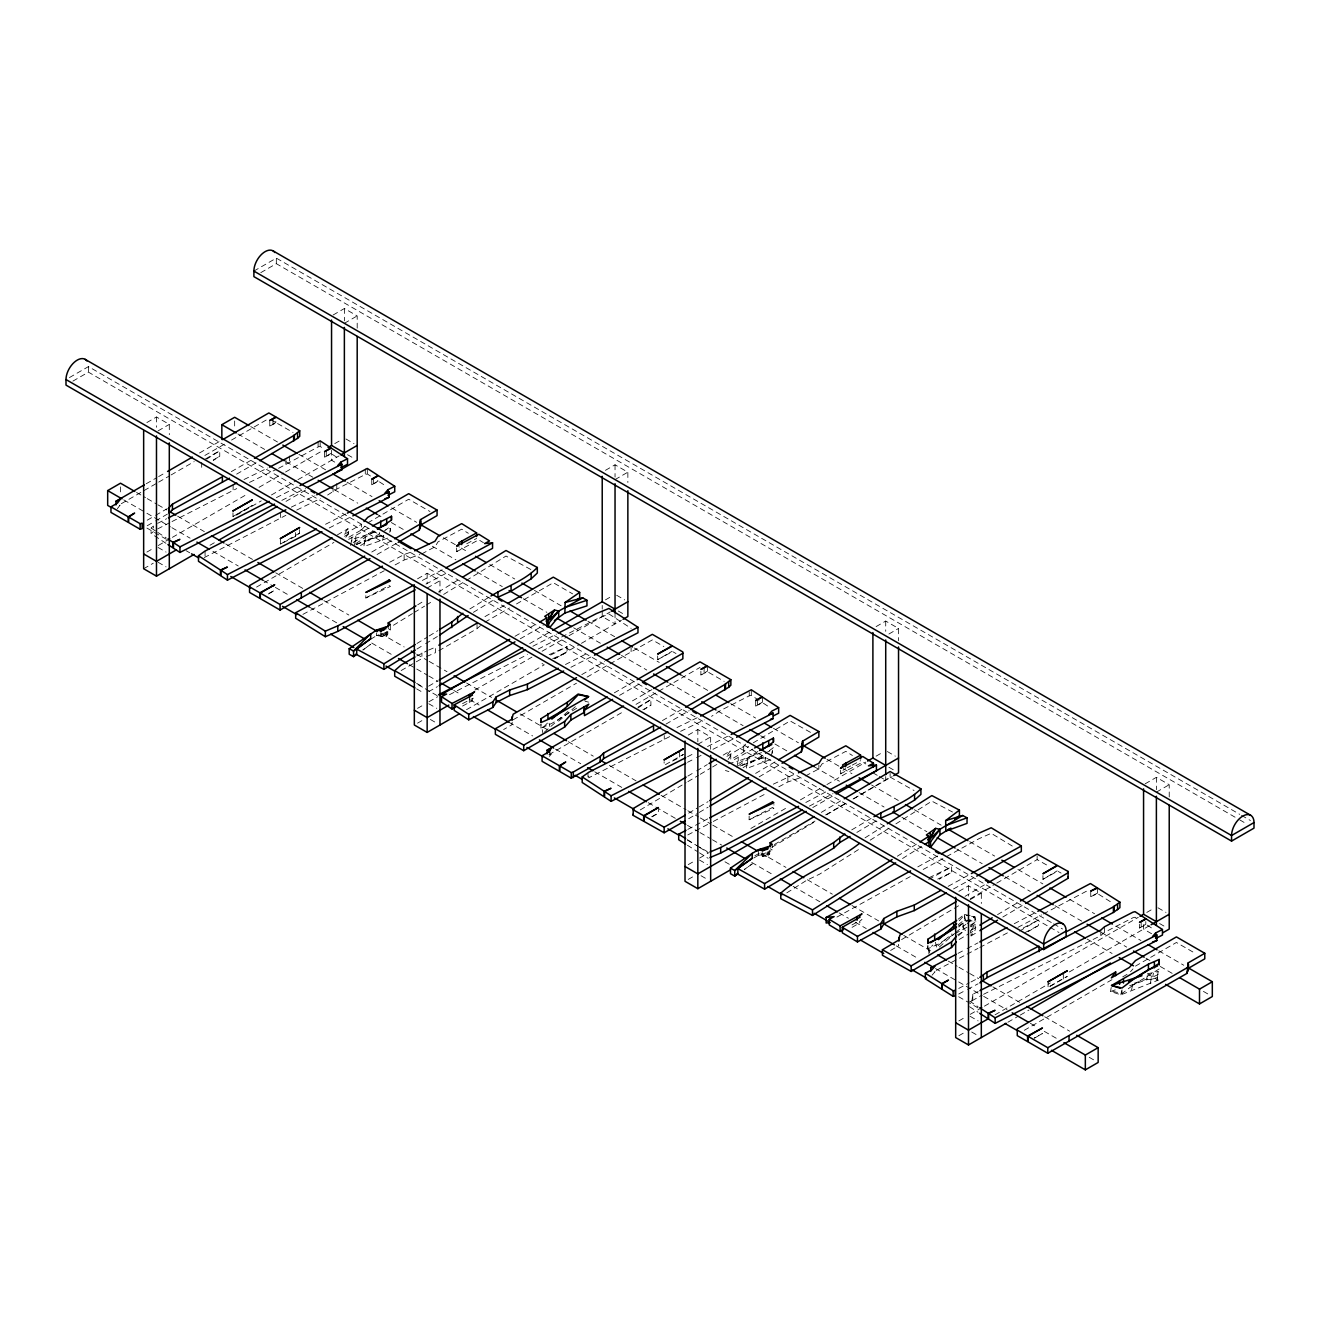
<?xml version="1.0" encoding="UTF-8"?>
<svg xmlns="http://www.w3.org/2000/svg" width="1320" height="1320" viewBox="0 0 1320 1320"><rect width="100%" height="100%" fill="white"/><g stroke="black" fill="none" stroke-linecap="round" stroke-linejoin="round"><path stroke-width="0.75" stroke-dasharray="5 3.75" d="M576.625 708.262L551.694 723.459L540.936 728.145L541.002 724.218M736.939 767.217L737.962 761.194L761.937 752.466L760.93 758.488L740.635 765.88M764.808 762.366L765.831 756.343L747.302 762.581L746.279 768.603L771.474 759.214M771.358 756.195L772.365 750.156L767.728 751.723M350.625 545.572L351.664 539.55L377.998 531.184M354.502 545.077L355.525 539.055M382.618 540.457L383.641 534.435L364.864 540.523L363.825 546.546L387.7 538.131M356.367 544.417L378.84 536.547L379.516 532.538M389.713 532.323L390.406 528.313L385.704 529.832M1147.575 973.764L1158.118 971.553L1157.112 980.595L1120.911 994.834L1110.532 991.501L1111.209 987.492M1120.911 994.834L1121.587 990.825M1131.537 989.785L1132.939 983.647L1132.939 985.215L1122 993.58L1111.555 991.039M1129.705 985.693L1146.552 979.786L1147.228 975.777M1150.33 983.68L1151.353 977.674L1158.135 974.572M1146.552 979.786L1152.393 979.093L1153.416 973.071M1157.112 980.595L1158.118 971.553M512.16 722.172L511.945 724.746L503.646 729.531M370.639 639.276L376.645 635.58L386.298 636.884L387.799 634.045L387.799 628.485M753.786 858.016L758.356 855.294L768.108 856.68L769.708 853.858L769.708 850.162M805.497 775.945L818.879 768.884L821.997 763.966L845.823 751.361L852.406 755.502M861.993 919.38L859.534 921.508L860.013 922.73L850.476 928.29M456.637 547.998L456.637 551.694L459.129 549.582L458.7 548.361M840.477 770.154L840.477 773.85L843.001 771.755L842.572 770.534L845.658 768.603M728.129 759.462L730.224 756.492L730.224 750.948L726.033 756.888L743.704 746.394L746.113 743.572M971.058 930.352L975.265 924.396L975.265 929.957L971.058 935.897L971.058 930.352L978.12 926.161M345.807 537.256L347.985 534.303L347.985 528.759L343.629 534.666L361.564 524.304L361.564 529.864L348.447 537.438L348.447 531.878M117.364 508.695L120.103 505.098L118.503 506.022M549.417 756.409L551.232 754.017L549.631 754.941M204.237 557.584L285.863 515.344M932.035 975.232L935.038 971.718L933.372 972.592M978.153 991.534L972.774 994.29L971.949 1000.824L968.55 1002.556M971.949 1000.824L981.75 995.247M730.768 754.066L730.768 759.627L743.704 751.938L748.539 746.311M361.564 529.864L366.531 524.271M1130.514 971.701L1132.989 968.897M959.211 920.766L964.425 915.073L965.431 919.891L958.914 927.019M928.917 954.03L928.801 949.294L932.794 945.054M547.42 723.079L541.992 728.689L543.015 733.524M544.385 732.121L568.59 710.903M438.834 650.727L477.031 628.683L481.965 624.278M939.345 947.05L954.327 933.685M955.828 932.349L965.877 924.297M958.353 935.83L964.342 930.484L963.32 925.666M327.624 495.033L336.781 489.093L365.277 474.49L367.323 473.979L371.943 476.982M983.548 994.323L1100.781 935.616L1104.493 932.332L1132.989 917.73L1135.035 917.218L1138.12 919.215M278.586 468.319L318.103 446.935L320.166 446.424L323.235 448.437M967.164 923.62L974.87 916.806L975.876 921.641L969.721 927.085M558.64 721.231L575.371 706.662M938.025 945.73L951.918 933.916M151.057 528.016L153.417 526.036L153.417 531.597L151.057 533.56L151.057 528.016L156.123 531.316M280.368 538.577L280.368 544.12L295.614 536.299L299.574 533.115L299.574 527.554M1049.763 986.486L1067.286 976.355L1049.812 986.353M738.457 765.715L758.01 752.351M743.061 767.662L766.623 752.779M958.221 919.182L964.359 914.364L974.87 916.806L974.87 922.366L970.134 925.303M958.221 924.743L964.359 919.908L974.87 922.366M355.855 543.592L375.705 530.376M360.541 545.572L381.2 532.768M769.362 750.684L773.454 747.565M380.919 630.976L380.919 636.537L390.324 630.036L390.324 624.476M384.45 530.887L391.413 525.723M1159.125 968.962L1132.939 985.215M362.934 650.017L370.705 644.275L362.901 649.885M762.613 852.588L762.613 856.284L772.2 849.882L772.2 844.321M206.63 459.178L219.747 450.714L219.747 456.258L213.197 460.498M637.758 708.097L650.892 699.616L650.892 705.177L644.325 709.417M865.029 837.853L885.605 824.851M786.803 892.864L806.602 880.341L819.571 874.17L859.303 849.057M870.177 840.147L889.02 828.234M895.884 823.894L931.87 801.141L952.528 812.031M897.352 856.218L918.143 843.084M902.55 858.495L921.607 846.45M734.316 759.577L752.961 749.001M757.878 751.476L738.21 763.802L738.21 758.257M958.155 926.112L974.87 916.806L966.157 915.354M953.238 934.741L938.503 943.998L927.861 948.75L927.828 944.823M954.888 933.718L966.982 927.25M417.681 604.808L424.611 600.551M438.454 592.036L459.244 579.249M393.426 625.267L412.483 613.553M414.216 612.496L424.611 606.111M426.343 605.038L433.257 600.781M443.652 594.396L464.442 581.608M466.174 580.553L506.005 556.05L532.108 570.207M469.887 608.949L489.192 597.086M416.955 643.483L427.399 637.065M429.132 635.992L437.844 630.646M473.401 612.332L494.455 599.395M416.955 649.044L423.918 644.754M425.651 643.698L437.844 636.207M348.645 539.352L370.755 527.01M353.166 542.536L375.738 529.518M462.577 706.052L472.444 700.689L472.048 699.468L474.622 697.389L471.24 699.121M371.761 479.193L371.761 484.754L378.097 480.991L373.477 477.988M687.885 776.077L694.947 771.886M696.712 770.847L707.289 764.56M723.178 755.122L730.224 750.948M640.249 809.919L686.119 782.678M687.885 781.638L698.478 775.351M700.243 774.295L710.82 768.009M712.586 766.969L717.882 763.818M753.258 742.83L790.119 720.934L811.684 733.045M652.03 816.832L658.366 813.07L658.366 809.374M688.66 813.169L697.471 807.922M699.237 806.883L708.048 801.653M755.634 773.404L775.021 761.887M688.66 818.713L697.471 813.483M699.237 812.443L708.048 807.196M759.148 776.853L780.302 764.313M821.32 812.377L842.49 799.804M771.919 847.242L814.259 822.112M826.601 814.786L846.005 803.269M853.066 799.078L890.109 777.084L890.109 773.388M851.714 829.9L872.256 817.707M856.845 832.409L877.387 820.215M965.035 896.379L984.423 884.862M901.593 939.592L959.755 905.074M970.332 898.788L994.999 884.136M996.765 883.096L1037.124 859.633L1048.806 866.184M890.604 950.449L898.788 945.599L898.458 944.295M1042.932 875.605L1042.932 879.318L1057.155 870.87M957.577 934.89L965.662 930.105M975.265 924.396L970.514 927.217L970.514 932.778L975.265 929.957M997.524 914.628L1018.693 902.055M959.195 939.493L968.897 933.735M971.058 935.897L978.12 931.705M1002.82 917.037L1022.224 905.52M1139.474 924.28L1139.474 927.976L1145.809 924.214L1145.809 918.67M324.555 451.638L324.555 457.198L330.908 453.436M755.7 700.557L755.7 706.117L762.053 702.356M1019.486 931.144L1038.428 919.974L1038.428 925.534L1028.099 931.623M69.448 377.57L88.44 366.597L1051.842 922.812M253.886 271.078L276.325 258.126L1239.727 814.341M72.897 381.117L88.44 372.157L1048.261 926.31M260.799 272.646L276.325 263.67L1237.945 818.862M146.867 422.548L156.486 416.988L169.306 424.396L169.306 434.676M333.151 314.985L344.371 308.517L357.192 315.909L357.192 328.251M158.087 430.864L169.306 424.396M344.371 323.317L357.192 315.909M146.206 483.763L156.882 477.609M158.648 476.586L165.759 472.478M199.535 452.974L220.869 440.665M121.325 503.695L156.882 483.169M158.648 482.13L169.323 475.976M171.088 474.952L194.205 461.604M204.88 455.449L224.433 444.163M231.544 440.055L267.085 419.529M205.326 459.03L219.747 450.714M269.759 420.453L269.759 426.013L275.814 422.515L275.814 416.955M213.345 459.954L219.747 456.258M147.196 520.212L153.929 516.318M155.612 515.344L167.409 508.546M231.297 471.653L252.664 459.31M147.196 525.756L153.929 521.879M155.612 520.905L167.409 514.09M236.643 474.127L258.01 461.785M146.867 552.09L153.268 548.394M158.251 545.523L170.626 538.362M172.392 537.356L246.659 494.472M259.05 487.327L283.8 473.022M285.565 471.999L322.707 450.565M334.752 443.619L341.171 439.906M143.649 568.738L153.268 563.194M236.495 515.146L261.261 500.858M271.425 494.983L296.175 480.694M297.94 479.671L339.058 455.928M209.979 545.259L215.275 542.207M286.011 501.369L305.464 490.132M337.425 534.847L347.985 528.759M256.575 587.07L333.911 542.421M344.471 536.332L347.985 534.303M367.768 522.868L408.705 499.24L429.99 511.516M268.339 594L274.741 590.304L268.125 593.885M371.761 552.024L392.898 539.831M377.041 554.532L396.412 543.345M417.532 578.82L427.152 573.26L439.972 580.668L439.972 592.993M605.434 470.332L615.038 464.788L627.858 472.18L627.858 482.46M427.152 588.06L439.972 580.668M615.038 479.589L627.858 472.18M416.74 656.007L426.97 650.826M484.952 616.621L504.223 605.484M401.164 670.543L421.921 658.564L421.921 653.004M484.952 622.165L509.487 608.009M516.499 603.966L553.294 582.714L572.632 593.868M428.604 686.169L437.415 681.07M514.998 636.289L536.151 624.063M428.604 691.713L437.415 686.631M520.278 638.781L543.213 625.548M417.532 708.361L423.951 704.665M428.917 701.794L437.761 696.679M529.716 643.599L549.169 632.362M605.434 599.89L611.837 596.178M417.532 723.162L423.951 719.466M474.903 690.046L531.927 657.129M542.091 651.255L567.303 636.702M569.068 635.679L610.236 611.919M466.505 709.698L544.302 664.785M554.911 658.647L579.678 644.358M581.443 643.335L621.456 620.235M581.79 674.602L604.676 661.386M513.117 719.796L576.493 683.199M587.07 677.111L608.19 664.9M609.956 663.894L652.344 639.903L663.861 646.553M657.673 655.924L657.673 659.637L672.094 651.304M614.328 692.835L635.415 680.658M619.591 695.343L640.678 683.166M632.462 700.87L652.014 689.584M548.905 754.66L623.568 711.546M636.009 704.368L700.012 667.425M638.071 707.025L650.892 699.616M700.887 671.22L700.887 674.916L706.942 671.418M642.873 709.797L650.892 705.177M662.426 720.571L683.809 708.23M665.989 724.069L689.155 710.704M688.215 735.091L697.834 729.531L710.655 736.939L710.655 749.281M876.101 626.604L885.72 621.06L898.541 628.452L898.541 640.794M697.834 744.332L710.655 736.939M888.921 634.012L898.541 628.452M688.215 864.633L694.617 860.937M699.6 858.066L708.444 852.951M750.882 828.448L788.007 807.015M800.398 799.87L825.148 785.565M826.914 784.558L865.821 762.085M876.101 756.162L882.519 752.449M688.215 879.433L694.617 875.737M812.773 807.526L834.438 795.019M754.858 855.772L760.171 852.703M774.312 844.536L814.984 821.057M825.594 814.935L846.813 802.676M853.891 798.6L892.122 776.506M958.881 891.363L968.5 885.803L981.321 893.211L981.321 903.49M1145.166 783.799L1156.386 777.332L1169.223 784.723L1169.223 797.065M970.101 899.679L981.321 893.211M1156.386 792.132L1169.223 784.723M958.881 1020.904L965.299 1017.208M970.266 1014.337L982.641 1007.193M984.423 1006.17L1138.269 917.334M1146.783 912.433L1153.185 908.721M958.881 1035.705L965.299 1032.009M995.032 1014.849L1050.291 982.938M1069.299 971.966L1149.984 925.386M1007.853 1022.241L1018.462 1016.12M1020.228 1015.096L1029.072 1009.998M1024.287 1030.309L1113.931 978.549M1135.48 966.108L1176.417 942.48L1195.92 953.733M1122.709 976.882L1127.626 974.044M1034.434 1038.164L1042.453 1033.543L1034.187 1038.015M280.368 544.12L299.574 533.115M232.98 516.483L252.236 505.494L232.98 516.483L232.98 512.77M651.832 816.717L658.366 813.07M1042.932 879.318L1057.617 871.134L1061.099 873.081M917.796 866.893L939.361 854.997M836.929 917.07L910.602 876.414M923.191 869.484L944.757 857.571M946.539 856.581L978.895 838.744L991.204 833.332L1012.968 846.466M851.977 924.907L857.076 922.102M948.172 886.33L969.589 874.516M953.535 888.938L974.935 877.124M928.686 879.417L951.654 866.844L951.654 872.388L939.279 879.169M657.673 659.637L672.557 651.568L676.005 653.548M389.68 562.27L404.135 554.515L412.912 551.446M302.907 614.378L384.252 570.735M395.092 564.91L404.135 560.059L419.925 554.548M421.69 553.938L434.973 546.81L438.026 541.876L461.703 529.171L468.336 533.296M466.702 543.774L476.619 538.444M456.637 551.694L478.797 539.797L483.401 542.668M422.383 580.453L443.965 568.87M425.981 584.083L447.579 572.484M365.838 597.96L389.12 585.568L390.489 586.41L365.838 597.96L365.838 594.264M687.803 829.405L707.817 818.812M773.322 784.162L794.937 774.031M687.803 834.949L711.463 822.442M713.279 821.469L766.045 793.567M778.784 786.819L787.875 782.001L801.982 777.166M847.324 767.728L850.641 765.963M852.307 765.088L860.624 760.683M840.477 773.85L862.785 762.053L865.837 763.966M805.81 802.477L827.541 790.977M809.424 806.107L832.986 793.65M958.006 953.37L965.266 949.542M967.082 948.585L977.971 942.859M1014.255 923.72L1036.035 912.252M936.243 970.398L965.266 955.102M967.082 954.145L977.971 948.403M979.786 947.447L1008.81 932.151M1017.885 927.366L1041.48 914.925M1043.295 913.968L1088.653 890.059M1023.363 927.927L1038.428 919.974M1090.749 891.066L1090.749 896.626L1097.085 893.293M1025.029 932.596L1038.428 925.534M958.732 988.432L969.276 982.872M971.041 981.948L978.07 978.236M958.732 993.993L965.761 990.28M967.527 989.356L978.07 983.796M749.133 816.057L749.133 819.753L772.546 807.444L773.916 808.302L773.916 804.606M532.867 646.239L556.446 634.111M449.46 694.699L527.422 654.588M538.312 648.994L596.327 619.146L608.965 613.981L631.141 628.353M462.544 703.61L469.54 699.996M565.471 664.521L587.218 653.334M570.916 667.277L592.663 656.089M371.761 484.754L378.526 481.272L386.628 486.535M325.545 524.288L347.358 513.117M329.191 527.983L350.988 516.813M1139.474 927.976L1146.238 924.511L1154.34 929.775M157.657 523.331L166.633 518.743M157.657 528.891L170.231 522.456M172.029 521.548L236.758 488.582M324.555 457.198L331.353 453.733L339.438 458.997M276.408 497.623L298.238 486.469M281.853 500.395L305.514 488.301M550.654 655.066L567.072 646.668L567.072 652.229L554.301 658.746M669.702 736.61L588.786 777.793L588.786 772.249M758.983 700.342L751.294 695.343L749.248 695.838L720.703 710.424L711.529 716.347M755.7 706.117L762.481 702.636L770.566 707.916M672.606 761.062L677.704 758.456M687.522 756.756L694.798 753.043M707.536 746.542L729.366 735.388M687.522 762.316L694.798 758.604M696.613 757.663L702.075 754.875M712.998 749.298L736.642 737.22M740.338 765.996L747.302 762.581M269.759 426.013L276.325 422.812L293.04 432.448M244.035 479.507L267.663 468.055M249.48 482.41L276.754 469.194M291.308 507.144L314.919 495.66M296.752 510.048L320.364 498.564M700.887 674.916L707.47 671.731L724.168 681.367M676.979 727.534L698.808 716.958M680.625 731.329L704.269 719.879M929.032 877.734L951.654 866.844M937.728 879.103L951.654 872.388M355.987 544.731L364.864 540.523M749.133 819.753L773.916 808.302M549.169 654.703L567.072 646.668M552.75 658.647L567.072 652.229M1090.749 896.626L1097.58 893.607L1111.308 902.286M428.637 650.1L435.369 647.179L435.369 652.74L425.287 657.096M380.919 636.537L387.799 634.045L386.215 632.379L376.645 635.58L376.645 630.036M728.343 763.785L737.962 761.194M1110.532 991.501L1118.337 988.812M762.613 856.284L769.708 853.858L768.158 852.192M1134.491 983.136L1151.353 977.674M1152.393 979.093L1157.095 977.559M758.356 849.75L758.356 855.294L766.194 852.819M376.645 635.58L387.799 634.045M760.93 758.488L766.722 757.746M758.356 855.294L769.708 853.858M378.84 536.547L384.681 535.854M967.18 920.172L975.876 921.641M585.09 701.283L588.571 702.124M725.406 770.5L728.887 771.573M390.324 630.036L388.228 628.468M890.109 777.084L914.067 790.531M770.17 848.743L772.2 849.882M1241.509 815.364L1250.436 820.512M1239.727 819.885L1245.073 822.987M345.972 438.983L353.991 443.619M616.654 595.254L624.657 599.89M887.32 751.525L895.339 756.162M1158.003 907.797L1166.005 912.433M347.572 454.723L353.991 458.419M618.255 610.995L624.657 614.691M888.921 767.266L895.339 770.962M1159.603 923.538L1166.005 927.234M270.6 419.496L275.814 422.515M334.752 462.115L331.551 460.267L331.353 448.173M872.899 772.81L877.701 775.582M879.301 776.506L885.72 780.219L885.72 776.506M1151.584 933.718L1143.565 929.082L1143.565 923.538M250.717 426.558L277.48 442.002M298.881 454.361L325.644 469.821M347.061 482.18L372.025 496.601M391.661 507.919L416.641 522.34M443.388 537.801L459.459 547.074M461.241 548.097L468.369 552.222M489.786 564.581L514.75 579.001M534.385 590.32L561.148 605.781M587.911 621.225L614.658 636.685M634.293 648.005L659.274 662.426M680.674 674.784L709.219 691.267M730.636 703.626L755.601 718.047M773.454 728.343L798.418 742.764M826.963 759.247L841.236 767.497M843.018 768.52L851.945 773.668M871.579 785.004L898.326 800.448M914.397 809.721L941.143 825.165M969.689 841.648L994.669 856.07M1017.868 869.467L1042.849 883.889M1069.596 899.332L1094.577 913.753M1115.994 926.112L1140.958 940.533M1158.811 950.829L1183.776 965.25M237.897 433.95L264.66 449.41M286.06 461.769L312.823 477.213M334.24 489.571L357.753 503.167M377.058 514.305L380.952 516.549M391.33 522.538L404.151 529.947M432.349 546.232L455.879 559.812M476.965 571.972L502.276 586.591M523.347 598.752L546.876 612.348M573.639 627.792L600.385 643.236M621.472 655.413L646.784 670.032M669.636 683.215L694.947 697.834M717.816 711.034L743.111 725.654M760.634 735.751L766.309 739.035M774.906 743.985L787.38 751.195M814.473 766.854L839.454 781.259M859.089 792.594L884.053 807.015M901.906 817.311L926.871 831.732M956.868 849.057L982.179 863.676M1005.048 876.859L1030.359 891.478M1054.993 905.701L1081.756 921.162M1101.375 932.481L1126.686 947.1M1145.991 958.237L1149.885 960.498M1160.264 966.471L1173.084 973.88M1203.411 991.386L1208.757 994.488M1087.102 939.048L1112.083 953.469M1147.773 974.077L1158.481 980.249M1053.624 923.851L1062.534 928.999M1050.06 927.333L1058.97 932.481M136.554 492.459L145.464 497.623M147.246 498.646L156.173 503.794M157.954 504.834L166.881 509.982M177.589 516.153L204.352 531.613M225.753 543.972L252.516 559.416M275.715 572.814L304.26 589.281M323.878 600.616L348.859 615.038M380.968 633.583L404.167 646.965M416.641 654.176L427.35 660.363M429.132 661.386L446.985 671.682M466.603 683.017L491.584 697.438M520.13 713.922L546.892 729.366M568.293 741.724L593.274 756.145M609.328 765.418L636.091 780.879M661.072 795.3L686.037 809.721M687.836 810.744L698.528 816.915M700.309 817.954L711.018 824.125M712.8 825.165L734.217 837.523M760.98 852.967L785.944 867.389M807.361 879.747L832.342 894.168M851.961 905.503L878.724 920.947M903.705 935.368L930.468 950.829M948.304 961.125L957.214 966.273M959.013 967.312L967.923 972.46M969.705 973.483L978.631 978.631M992.904 986.881L1019.667 1002.326M1044.648 1016.746L1069.612 1031.168M123.733 499.867L145.464 512.424M146.916 513.265L170.445 526.845M171.897 527.687L190.08 538.164M212.933 551.364L238.243 565.983M263.224 580.404L273.916 586.575M275.368 587.416L289.988 595.848M309.606 607.183L338.151 623.667M371.712 643.038L393.129 655.396M409.183 664.669L427.35 675.163M428.802 676.005L438.058 681.351M453.783 690.426L461.257 694.732M469.837 699.699L479.094 705.029M509.091 722.353L532.62 735.933M555.472 749.133L580.784 763.752M594.726 771.787L621.819 787.429M648.252 802.692L675.345 818.334M687.489 825.363L698.528 831.732M699.98 832.573L711.018 838.942M712.47 839.784L721.726 845.114M751.723 862.439L773.47 874.995M793.089 886.314L819.852 901.774M839.14 912.912L848.397 918.258M855.195 922.185L866.233 928.554M896.23 945.862L917.977 958.419M935.484 968.534L957.214 981.09M958.666 981.915L982.195 995.495M983.647 996.336L1007.176 1009.916M1030.376 1023.314L1037.503 1027.438M1044.301 1031.366L1058.92 1039.797M1089.247 1057.303L1096.375 1061.428M416.641 683.331L423.39 687.225M146.916 528.066L166.551 539.402M186.169 550.72L189.733 552.783M418.093 684.635L423.456 687.72M425.238 688.743L437.728 695.953M687.489 840.163L694.634 844.288M696.415 845.311L707.124 851.499M724.961 861.795L730.307 864.88M958.666 996.732L978.301 1008.051M416.641 688.875L423.39 692.785M158.087 547.47L166.089 552.09M428.752 703.741L436.771 708.361M699.435 860.013L707.438 864.633M970.101 1016.284L978.12 1020.904M158.087 562.27L166.089 566.89M430.353 719.466L436.771 723.162M701.035 875.737L707.438 879.433M971.701 1032.009L978.12 1035.705M687.373 839.668L697.768 846.219M699.501 847.308L708.18 852.769M687.373 845.229L697.768 851.779M699.501 852.868L708.18 858.33M542.025 663.465L543.361 664.339M969.573 1001.17L978.021 1006.665M969.573 1006.731L978.021 1012.226M157.806 532.422L166.237 537.916M154.44 535.771L166.237 543.477M549.12 723.278L549.796 726.495M935.467 942.216L936.474 947.05M928.801 949.294L929.478 952.512M772.365 750.156L772.481 753.192M390.406 528.313L390.423 531.349M1156.386 777.332L1156.386 789.673M1141.157 921.558L1141.157 927.118M1122 989.868L1122 993.58M1104.493 926.772L1104.493 932.332M1100.781 930.072L1100.781 935.616M1097.58 888.047L1097.58 893.607M1063.326 973.978L1063.326 979.539M1048.08 981.799L1048.08 987.36M1037.124 855.921L1037.124 859.633M972.774 994.29L972.774 999.851M968.5 885.803L968.5 896.082M964.359 914.364L964.359 919.908M963.072 923.043L963.072 928.587M927.861 945.054L927.861 948.75M885.72 621.06L885.72 631.339M818.879 765.171L818.879 768.884M787.875 776.457L787.875 782.001M768.108 851.136L768.108 856.68M762.481 697.092L762.481 702.636M757.399 699.699L757.399 705.243M751.294 689.783L751.294 695.343M749.248 692.142L749.248 695.838M747.664 758.488L747.664 764.033M743.704 746.394L743.704 751.938M707.47 666.171L707.47 671.731M704.088 667.524L704.088 673.068M697.834 729.531L697.834 741.873M679.404 752.037L679.404 757.581L683.364 754.396L664.125 765.385L664.125 761.689M664.257 735.553L664.257 739.249M631.092 647.988L631.092 651.684M615.038 464.788L615.038 477.114M615.038 612.843L615.038 623.947L602.217 616.539L602.217 610.995M602.217 605.434L602.217 609.13M587.961 773.223L587.961 776.919M540.936 724.433L540.936 728.145M477.031 623.122L477.031 628.683M469.326 698.89L469.326 702.587M427.152 573.26L427.152 583.539M404.135 554.515L404.135 560.059M386.298 631.323L386.298 636.884M373.445 478.335L373.445 483.879M367.323 468.435L367.323 473.979M365.277 468.93L365.277 474.49M365.227 536.432L365.227 541.992M355.789 536.118L355.789 541.678M351.846 537.421L351.846 541.117M344.371 308.517L344.371 320.842M336.781 483.549L336.781 489.093M333.069 486.832L333.069 492.393M326.254 450.78L326.254 456.324M320.166 440.88L320.166 446.424M318.103 441.375L318.103 446.935M295.614 532.604L295.614 536.299M289.575 455.961L289.575 461.505M285.863 459.244L285.863 464.788M280.417 512.44L280.417 517.985M276.325 263.67L276.325 258.126A15.873 9.157 -60 0 0 275.946 254.991M272.959 418.605L272.959 424.149M234.663 420.981L234.663 428.389M233.112 484.786L233.112 490.347M205.062 551.051L205.062 556.611M201.696 462.363L201.696 467.907M156.486 416.988L156.486 427.267M120.499 486.898L120.499 494.307M88.44 366.597L88.44 372.157M752.169 863.923L744.216 869.599L752.169 863.923"/><path stroke-width="1.5" d="M372.405 525.987L391.479 516.236L391.413 520.163L377.454 529.369M541.002 718.658L540.936 722.584L551.694 717.915L588.571 696.581L578.127 694.039L567.204 702.388L541.002 718.658L541.002 722.37M1159.191 959.475L1159.125 963.402L1132.939 979.671L1122 988.02L1111.555 985.479L1148.433 964.161L1159.191 959.475L1159.191 965.035M849.997 836.484L839.734 842.572L833.695 848.116L764.593 889.152L737.863 874.137L737.863 868.593L752.169 858.363L752.251 853.38L758.356 849.75L768.158 846.631M554.4 620.548L564.894 613.024L565.108 602.481L579.661 592.383L553.294 577.154L507.721 603.471M782.067 763.257L801.454 751.756L802.51 741.246L818.862 731.528L790.119 715.39L749.743 739.348L747.334 742.17M801.454 751.756L802.824 742.549M419.314 530.129L420.469 519.635L437.068 510.064L437.068 515.608L420.469 525.195L419.314 530.129L398.178 542.338M1187.026 973.368L1188.181 962.874L1204.78 953.287L1204.78 958.848L1188.181 968.434L1187.026 973.368L1047.783 1053.277L1028.032 1041.859L1028.032 1036.315L1042.453 1027.983L1027.57 1036.051L1017.258 1030.095M930.567 847.308L930.567 841.747L928.933 840.097L935.632 828.399L939.939 829.307L962.626 815.496L967.032 817.822L967.032 823.366L945.846 831.121L939.939 834.851L930.567 847.308L928.933 845.658L928.933 840.097L935.632 828.399L926.393 834.966L928.521 836.517L919.875 841.995M547.222 627.115L547.222 621.555L554.482 610.038L558.707 611.061L582.731 597.861L586.955 600.286L586.955 605.847L564.894 613.024M814.159 913.291L830.214 922.564L826.138 923.01L826.138 917.466L834.124 916.608L829.207 919.314L840.114 925.897L861.993 913.836L859.534 915.964L860.013 917.185L842.259 927.284L857.455 936.391L880.82 923.489L883.773 918.538L896.874 911.311L914.281 905.041L941.044 890.274M842.325 927.234L842.325 932.794L857.455 941.935L880.82 929.049L883.773 924.099L896.874 916.872L914.281 910.585L946.391 892.864M548.724 626.951L548.724 623.255L547.222 621.555L554.482 610.038L544.731 616.357L546.727 617.512L546.727 623.518M563.656 671.005L527.406 689.65L509.652 695.574L496.106 702.537L492.871 707.421L468.732 719.829L454.162 710.391L454.162 704.847L468.732 714.285L492.871 701.877L496.106 696.976L509.652 690.013L527.406 684.106L558.228 668.25M254.446 458.287L293.634 435.666L299.722 430.765L276.325 417.252L269.759 420.453L275.814 416.955L268.867 412.945L222.651 439.642M259.792 460.762L297.577 438.372L299.722 436.31L299.722 430.765M685.591 707.207L724.779 684.585L730.851 679.684L707.47 666.171L700.887 669.372L706.942 665.874L700.012 661.864L653.779 688.545M690.938 709.665L728.706 687.274L730.851 685.229L730.851 679.684M612.562 699.402L584.446 715.638L584.446 710.077L588.786 704.17L570.867 714.516L564.646 721.512L523.71 745.14L495.346 728.772L495.346 734.316L523.71 750.701L564.646 727.056L570.867 720.077L583.985 712.503L583.985 706.942M1115.697 975.695L1115.697 971.982L1111.341 977.889L1129.276 967.543L1135.48 960.564L1176.417 936.919L1204.78 953.287M930.567 841.747L939.939 829.307L939.939 834.851M548.724 623.255L558.707 611.061L558.707 616.605L549.962 627.28M1066.23 931.772L1113.42 906.889L1119.888 902.154L1097.58 888.047L1090.749 891.066L1097.085 887.733L1090.452 883.542L1037.85 911.295M979.836 982.872L986.98 977.691L1113.42 912.45L1119.888 907.698L1119.888 902.154M956.224 901.609L899.827 935.088L898.788 940.038L882.42 949.756L882.42 955.3L911.179 971.454L911.179 965.893L951.538 941.935L956.373 936.309M911.179 971.454L951.538 947.48L956.373 941.853M387.948 495.281L394.729 491.799L394.729 486.255L387.948 489.736L384.862 493.218L389.136 491.7L389.136 497.26L352.803 515.872M1155.66 932.959L1155.66 938.52L1162.441 935.038L1162.441 929.495L1155.66 932.959L1152.574 936.457L1156.848 934.939L1156.848 940.483L995.164 1023.363L988.647 1019.122L988.647 1013.578L995.049 1010.295L988.152 1013.265L979.72 1007.77M340.725 467.742L347.523 464.277L347.523 458.716L340.725 462.198L337.623 465.68L341.897 464.161L341.897 469.722L307.329 487.377M364.039 521.515L367.768 517.324L408.705 493.68L437.068 510.064M956.604 923.62L938.47 939.659M222.387 482.344L222.387 476.8L172.458 504.157L169.092 507.573L169.092 513.117L172.458 509.702L229.515 478.236M559.812 765.996L571.279 772.612L573.292 772.035L600.22 756.492L603.587 753.077L653.532 725.719L653.532 731.263L603.587 758.62L600.22 762.036L571.279 778.173L559.812 771.54L559.812 765.996L565.752 762.019L559.35 765.715L542.091 755.766L542.091 761.31L559.35 771.276L559.35 765.715M356.4 653.73L353.546 656.617L349.189 654.258L349.189 648.697L376.645 630.036L386.215 626.835M928.933 840.097L939.939 829.307M737.665 873.23L734.745 876.084L730.471 873.691L730.471 868.131L752.251 853.38L734.745 870.54L734.745 876.084L737.913 873.873M895.636 862.868L812.51 915.42L780.78 898.689L780.78 893.145C803.995 872.487 834.867 862.818 859.303 843.496M439.577 629.574L451.754 622.083L462.874 613.255M439.577 635.135L468.138 615.565M490.941 595.996C506.352 586.492 524.486 580.784 537.322 567.485L506.005 550.506L462.709 577.12M497.954 591.69L497.954 597.234L511.071 591.178L531.168 578.82L537.322 573.029L537.322 567.485M764.593 889.152L764.593 883.591L833.695 842.556L844.866 833.976M547.222 621.555L558.707 611.061M979.836 977.311L986.98 972.13L1039.005 946.11L1039.005 951.67M873.972 816.701C889.597 807.46 907.78 801.884 920.914 788.832L890.109 771.54L844.239 798.765M880.82 812.625L880.82 818.185L894.118 812.245L914.578 800.101L920.914 794.376L920.914 788.832M414.942 687.902L394.697 676.219L394.697 670.659L401.164 664.999L415.008 656.997M584.661 699.946L588.571 696.581L578.193 694.749L567.567 706.068L551.826 719.136M198.478 555.736L220.44 570.025L220.44 575.569L198.478 561.297L198.478 555.736L205.062 551.051L285.863 509.784M582.202 776.935L604.114 791.224L604.114 796.785L582.202 782.48L582.202 776.935L588.786 772.249L667.887 731.94M927.828 942.975L927.828 939.279L956.686 920.386M950.878 828.102L945.846 831.121L945.664 820.578L959.409 810.101L931.87 795.581L887.304 823.762M954.822 819.142L959.409 815.644L959.409 810.101M930.567 942.744L952.099 929.264M385.935 628.749L376.645 630.036L380.919 630.976L390.324 624.476L388.228 622.908L415.948 605.88M415.222 650.116L383.889 669.372L356.713 654.637L356.713 649.077L370.705 638.715L370.639 633.732L353.546 651.057L353.546 656.617L356.664 654.373M370.705 638.715L353.546 651.057L349.189 648.697M767.811 848.545L758.356 849.75L762.613 850.74L772.2 844.321L770.17 842.737L814.259 816.568M546.051 621.142L551.578 617.611M752.169 858.363L734.745 870.54L730.471 868.131M576.428 600.188L579.661 597.927L579.661 592.383M128.683 517.077L140.151 523.693L142.148 523.132L142.148 528.677L140.151 529.254L128.683 522.637L128.683 517.077L134.624 513.101L128.205 516.813L110.962 506.847L110.962 512.408L128.205 522.357L128.205 516.813M476.619 536.596L476.619 532.9L458.7 542.817L459.129 544.038L456.637 546.134L478.797 534.254L489.555 540.919L484.572 543.592L492.558 542.801L492.558 548.344L451.176 570.553M812.51 915.42L812.51 909.876L892.172 859.501M927.663 839.718L930.188 838.134L930.188 832.573M925.072 844.255L928.521 842.077L928.488 836.071M754.594 747.978L773.421 738.078L773.454 742.005L761.442 750.304M759.511 750.453L771.837 744.579M860.624 758.835L860.624 755.122L842.572 764.973L843.001 766.194L840.477 768.289L862.785 756.492L873.46 763.207L873.46 766.92M956.522 927.151L938.503 938.438L927.861 943.206L927.828 939.279M383.889 669.372L383.889 663.812L415.222 644.556M942.232 983.895L953.172 990.808L955.218 990.297L955.218 995.841L953.172 996.369L942.232 989.455L942.232 983.895L948.486 980.083L941.787 983.614L925.336 973.22L932.035 969.689L935.038 966.174L930.798 967.725L930.798 971.421M377.404 528.495L386.677 524.568L386.677 519.024M1128.484 981.865L1148.433 969.705L1157.591 965.959M633.188 808.549L633.22 809.837L643.665 815.71L643.665 821.255L633.22 815.397L633.188 808.549L686.119 777.134M709.054 763.505L716.116 759.313M685.13 820.809L664.158 832.771L644.143 821.518L644.143 815.974L658.366 807.526L643.665 815.71M709.813 800.613L748.588 777.579M778.536 759.792L801.454 746.196M802.824 748.093L802.51 746.807L818.862 737.088L818.862 731.528M709.813 806.157L752.103 781.044M987.954 882.766L1037.124 854.073L1057.155 865.309L1042.932 873.757L1057.617 865.573L1068.078 871.447L1068.094 872.734L1020.459 901.016M979.885 925.105L992.227 917.779M979.885 930.666L997.524 920.189M1025.755 903.424L1068.094 878.278L1068.078 871.447M111.243 507.457L107.679 505.411L107.679 490.594L120.499 483.202L134.772 491.436M221.842 439.494L221.842 424.693L234.663 417.285L248.935 425.518M115.979 504.916L115.979 501.22L144.424 484.803M167.541 471.454L192.423 457.083M110.962 506.847L117.364 503.151L120.103 499.554L115.979 501.22M328.003 447.496L331.551 445.467L344.371 452.859M176.368 549.862L156.486 561.346L143.649 553.938M340.84 454.905L357.192 445.467M143.649 430.567L143.649 568.738L156.486 576.147L194.056 554.449M218.823 540.16L277.167 506.467M333.762 473.797L357.192 460.267L357.192 336.484M332.161 537.884L249.546 585.585L249.546 592.416L259.858 598.372L259.858 592.812L249.546 586.856M369.996 558.607L280.071 610.038L260.32 598.636L260.32 593.076L274.741 584.743L259.858 592.812M260.32 593.076L280.071 604.477L364.716 556.099M394.663 538.808L419.314 524.584M438.834 645.183L477.031 623.122M439.18 680.064L509.702 639.342M539.682 622.034L546.727 617.958M439.18 685.608L514.998 641.833M443.074 693.627L522.637 647.674M552.701 630.316L602.217 601.738L615.038 609.13M448.816 705.111L427.152 717.618L414.332 710.209M611.506 611.177L627.858 601.738M414.332 584.777L414.332 725.01L427.152 732.418L459.426 713.79M623.057 619.311L627.858 616.539L627.858 490.693M576.493 677.655L513.117 714.252L511.945 719.185L495.346 728.772M606.441 660.363L652.344 634.342L672.094 645.744L657.673 654.077L672.557 646.024L682.869 651.964L682.869 658.812L642.444 682.143M565.636 708.84L547.965 719.053L547.965 713.493M584.446 710.077L607.283 696.894M637.164 679.635L682.869 653.251M547.123 753.835L547.123 750.139L623.568 706.002M547.123 750.139L551.232 748.473L548.51 752.053L542.091 755.766M653.532 731.263L660.643 727.155M867.586 761.062L872.899 758.01L885.72 765.402M806.14 811.355L697.834 873.889L685.014 866.481M836.203 793.996L898.541 758.01M685.014 741.048L685.014 881.298L697.834 888.69L730.108 870.061M893.739 775.582L898.541 772.81L898.541 646.965M66 379.549L66 385.11L1043.674 949.558L1066.114 936.606L1066.114 931.062L1043.674 944.014L66 379.549A15.873 9.157 -60 0 1 74.316 362.241A15.873 9.157 -60 0 1 86.938 360.987M253.886 271.078L253.886 276.623L1231.56 841.087L1254 828.135L1254 822.574L1231.56 835.527L253.886 271.078A15.873 9.157 -60 0 1 262.201 253.77A15.873 9.157 -60 0 1 274.824 252.516M1140.034 916.327L1143.565 914.281L1156.386 921.69M988.399 1018.677L968.5 1030.161L955.68 1022.752M1151.09 924.743L1169.223 914.281M955.68 897.32L955.68 1037.57L968.5 1044.961L1006.087 1023.264M1030.837 1008.975L1110.417 963.039M1162.804 932.778L1169.223 929.082L1169.223 805.299M1115.697 971.982L1017.258 1028.808L1017.258 1035.639L1027.57 1041.595L1027.57 1036.051M1028.032 1036.315L1047.783 1047.717L1187.026 967.824M1063.936 1042.684L1085.337 1055.043L1098.157 1047.651L1098.157 1062.451L1085.337 1069.86L1051.446 1050.291M1179.882 977.806L1199.5 989.142L1212.321 981.733L1212.321 996.534L1199.5 1003.942L1165.609 984.374M644.143 815.974L664.158 827.211L685.13 815.248M826.138 917.466L910.602 870.87M941.16 854.007L978.895 833.184L991.204 827.772L1021.333 845.971L1021.333 851.532L976.717 876.133M829.207 919.314L829.207 924.874L840.114 931.458L843.496 929.577M971.371 873.543L1021.333 845.971M415.173 589.875L337.788 631.389L325.347 636.702L295.663 618.255L295.663 612.711L382.437 566.148M295.663 612.711L325.347 631.158L337.788 625.845L413.374 585.288M445.781 567.897L492.558 542.801M685.641 844.14L678.711 839.767L678.711 834.207L685.987 830.362M709.648 817.856L766.045 788.007M873.46 763.207L868.445 765.864L876.447 765.105L876.447 770.649L834.784 792.693M709.962 852.027L720.67 847.506L798.567 806.305M829.356 790.02L876.447 765.105M709.962 857.571L720.67 853.066L802.18 809.935M930.798 967.725L956.191 954.327M979.786 941.903L1006.995 927.547M525.607 649.968L438.57 694.749L446.606 694.039L441.523 696.663L441.523 702.207L452.034 709.005L455.532 707.207M558.261 633.188L596.327 613.602L608.965 608.438L637.972 627.231L637.972 632.791L594.462 655.165M441.523 696.663L452.034 703.461L474.622 691.828L472.048 693.908L472.444 695.145L454.096 704.88M590.848 651.469L637.972 627.231M321.915 531.712L227.452 580.14L220.935 575.899L220.935 570.339L227.337 567.056L220.44 570.025M220.935 570.339L227.452 574.58L316.47 528.957M347.358 513.117L389.136 491.7M384.862 498.779L389.136 497.26M979.951 990.611L1100.781 930.072L1104.493 926.772L1132.989 912.169L1135.035 911.674L1145.809 918.67L1139.474 922.432L1146.238 918.951L1162.441 929.495M988.647 1013.578L995.164 1017.819L1156.848 934.939M1152.574 942.018L1156.848 940.483M168.432 517.836L236.758 483.021M274.576 504.108L179.965 552.437L173.464 548.196L173.464 542.635L179.883 539.352L172.986 542.322L167.92 539.022M173.464 542.635L179.965 546.876L269.132 501.336M300.052 485.545L341.897 464.161M337.623 471.24L341.897 469.722M685.707 763.24L611.111 801.356L604.61 797.098L604.61 791.554L611.028 788.271L604.114 791.224M773.553 715.786L778.652 713.196L778.652 707.635L771.87 711.101L768.751 714.598L773.041 713.081L773.041 718.641L736.642 737.22M604.61 791.554L611.111 795.795L685.707 757.696M731.197 734.464L773.041 713.081M269.495 467.164L320.166 440.88L330.908 447.892L324.555 451.638L331.353 448.173L347.523 458.716M316.734 494.785L367.323 468.435L378.097 475.431L371.761 479.193L378.526 475.728L394.729 486.255M700.623 716.083L751.294 689.783L762.053 696.795L755.7 700.557L762.481 697.092L778.652 707.635M945.846 825.561L967.032 817.822M380.919 630.976L384.367 629.739M414.661 550.836L434.973 541.249L438.026 536.332L461.703 523.628L476.619 532.9M1141.965 975.744L1111.555 985.479L1120.201 988.251M798.452 772.827L818.879 763.323L821.997 758.406L845.823 745.8L860.624 755.122M762.613 850.74L767.927 848.925M564.894 607.481L586.955 600.286M945.664 820.578L962.626 815.496M565.108 602.481L582.731 597.861M770.451 719.284L773.041 718.641M780.78 893.145L812.51 909.876M356.713 649.077L383.889 663.812M737.863 868.593L764.593 883.591M882.42 949.756L911.179 965.893M273.042 250.866L1250.716 815.314M282.826 445.087L297.099 453.337M332.788 473.93L345.262 481.14M379.17 500.709L388.08 505.857M420.205 524.403L439.824 535.738M475.513 556.331L486.205 562.518M521.895 583.11L532.604 589.297M570.058 610.929L586.113 620.202M621.803 640.794L632.511 646.981M666.402 666.551L680.674 674.784M716.364 695.392L728.838 702.603M764.528 723.195L771.655 727.32M801.999 744.827L825.182 758.224M859.089 777.793L869.781 783.964M905.47 804.573L912.599 808.698M948.288 829.29L967.906 840.625M1001.814 860.195L1014.304 867.405M1049.977 887.997L1066.032 897.27M1101.722 917.878L1112.414 924.049M1148.103 944.658L1157.029 949.806M1187.356 967.312L1212.321 981.733M221.842 424.693L236.115 432.927M271.788 453.519L284.278 460.73M318.17 480.315L332.442 488.548M366.349 508.117L377.058 514.305M410.949 533.874L428.785 544.17M462.693 563.739L475.167 570.949M509.074 590.518L521.565 597.729M557.238 618.337L571.51 626.571M607.2 647.163L619.69 654.373M653.582 673.959L667.854 682.192M701.745 701.761L716.017 709.995M749.925 729.581L758.835 734.728M794.524 755.32L814.143 766.656M846.268 785.202L856.96 791.373M892.65 811.981L899.778 816.09M937.249 837.721L955.086 848.018M988.993 867.603L1003.266 875.836M1037.157 895.405L1053.211 904.678M1087.102 924.247L1099.593 931.458M1133.5 951.027L1144.193 957.214M85.156 359.337L1062.831 923.785M311.041 490.99L314.605 493.053M400.24 542.487L410.949 548.674M498.366 599.148L501.93 601.211M642.873 682.572L646.437 684.635M692.835 711.414L696.399 713.476M789.178 767.035L792.742 769.098M935.467 851.499L939.031 853.561M985.413 880.341L988.993 882.403M1074.628 931.837L1085.32 938.025M1119.228 957.594L1133.5 965.827M168.663 511.005L175.807 515.13M211.48 535.722L223.971 542.933M257.862 562.501L273.916 571.774M309.606 592.383L322.096 599.593M357.769 620.185L377.404 631.521M411.296 651.09L414.859 653.153M454.113 675.807L464.821 681.994M496.93 700.524L516.549 711.86M554.02 733.491L566.511 740.702M600.402 760.27L605.764 763.356M643.219 784.987L659.29 794.26M741.345 841.648L757.399 850.922M793.089 871.514L803.797 877.701M839.47 898.293L850.179 904.48M882.288 923.01L901.923 934.345M937.596 954.954L946.522 960.102M982.195 980.694L991.122 985.842M1026.795 1006.451L1042.849 1015.723M1076.757 1035.293L1098.157 1047.651M107.679 490.594L121.951 498.844M196.878 542.107L209.368 549.302M245.041 569.91L262.878 580.206M296.786 599.775L309.276 606.986M343.167 626.554L364.584 638.929M398.475 658.498L407.401 663.646M441.292 683.215L452.001 689.386M487.674 709.995L509.091 722.353M539.418 739.86L553.69 748.11M587.582 767.679L592.944 770.764M628.617 791.373L646.453 801.669M680.361 821.238L685.707 824.323M726.742 848.018L744.579 858.314M780.268 878.922L790.977 885.093M826.65 905.701L837.358 911.872M873.031 932.481L894.448 944.839M924.775 962.346L931.92 966.471M1012.192 1012.82L1028.247 1022.092M394.697 670.659L414.942 682.357M191.515 553.822L198.66 557.931M230.769 576.477L250.404 587.812M282.513 606.342L296.786 614.592M330.676 634.161L353.875 647.542M385.984 666.088L394.911 671.236M473.401 716.562L494.818 728.92M526.928 747.466L542.982 756.723M575.091 775.269L582.236 779.394M614.344 797.923L633.98 809.259M667.87 828.828L678.579 835.015M767.778 886.512L782.051 894.745M860.541 940.071L883.74 953.469M912.285 969.952L926.557 978.186M1005.064 1023.511L1017.555 1030.722M678.711 834.207L685.641 838.579M979.72 1013.314L988.152 1018.809L988.152 1013.265M167.92 544.566L172.986 547.866L172.986 542.322M1068.078 877.008L1068.094 878.278M633.188 814.11L633.22 815.397M1231.56 841.087L1231.56 835.527A15.873 9.157 -60 0 1 1242.78 816.106A15.873 9.157 -60 0 1 1254 822.574M1199.5 989.142L1199.5 1003.942M1188.478 964.178L1188.478 969.721M1188.181 962.874L1188.181 968.434M1187.967 965.448L1187.967 971.008M1156.386 796.24L1156.386 925.386M1154.389 962.247L1154.389 967.807M1148.433 964.161L1148.433 969.705M1143.565 788.848L1143.565 914.281M1123.501 979.357L1123.501 983.053M1119.558 980.661L1119.558 984.357M1117.578 904.15L1117.578 909.695M1114.228 905.916L1114.228 911.46M1113.42 906.889L1113.42 912.45M1085.337 1055.043L1085.337 1069.86M1069.035 1035.936L1069.035 1041.48M1047.783 1047.717L1047.783 1053.277M1043.674 949.558L1043.674 944.014A15.873 9.157 -60 0 1 1054.895 924.577A15.873 9.157 -60 0 1 1066.114 931.062M995.164 1017.819L995.164 1023.363M986.98 972.13L986.98 977.691M983.351 975.464L983.351 981.007M981.321 913.77L981.321 1037.57M968.5 904.728L968.5 1044.961M953.634 922.795L953.634 928.356M953.172 990.808L953.172 996.369M951.538 941.935L951.538 947.48M941.787 983.614L941.787 989.175L925.336 978.764L925.336 973.22M934.659 934.065L934.659 939.609M914.578 794.541L914.578 800.101M914.281 905.041L914.281 910.585M898.936 937.464L898.936 941.16M896.874 911.311L896.874 916.872M894.118 806.702L894.118 812.245M885.72 639.969L885.72 774.659M883.773 918.538L883.773 924.099M880.82 923.489L880.82 929.049M872.899 632.577L872.899 758.01M857.455 936.391L857.455 941.935M857.076 916.542L857.076 920.255M845.658 763.059L845.658 766.755M840.114 925.897L840.114 931.458M839.734 837.029L839.734 842.572M833.695 842.556L833.695 848.116M802.51 741.246L802.51 746.807M802.345 743.82L802.345 749.38M773.421 738.078L773.421 741.79M770.17 842.737L770.17 846.895M768.685 740.899L768.685 746.443M762.779 742.846L762.779 748.407M728.706 681.731L728.706 687.274M725.505 683.578L725.505 689.139M724.779 684.585L724.779 690.129M720.67 847.506L720.67 853.066M710.655 755.436L710.655 881.298M697.834 748.457L697.834 888.69M664.158 827.211L664.158 832.771M615.038 483.697L615.038 612.843M611.111 795.795L611.111 801.356M603.587 753.077L603.587 758.62M602.217 476.305L602.217 601.738M600.22 756.492L600.22 762.036M573.292 772.035L573.292 777.595M571.279 772.612L571.279 778.173M570.867 714.516L570.867 720.077M567.204 702.388L567.204 706.381M564.646 721.512L564.646 727.056M549.631 749.397L549.631 753.093M548.691 614.064L548.691 619.624M531.168 573.276L531.168 578.82M527.406 684.106L527.406 689.65M523.71 745.14L523.71 750.701M512.16 716.611L512.16 720.324M511.071 585.618L511.071 591.178M509.652 690.013L509.652 695.574M496.106 696.976L496.106 702.537M492.871 701.877L492.871 707.421M469.54 694.452L469.54 698.148M468.732 714.285L468.732 719.829M461.736 540.87L461.736 544.582M457.611 616.489L457.611 622.05M452.034 703.461L452.034 709.005M451.754 622.083L451.754 627.643M439.972 599.164L439.972 725.01M427.152 594.231L427.152 732.418M420.766 520.938L420.766 526.498M420.469 519.635L420.469 525.195M420.255 522.208L420.255 527.769M391.479 516.236L391.479 519.948M388.228 622.908L388.261 627.049M387.948 489.736L387.948 493.433M380.721 520.921L380.721 526.465M344.371 327.426L344.371 456.571M340.725 462.198L340.725 465.894M337.788 625.845L337.788 631.389M331.551 320.034L331.551 445.467M325.347 631.158L325.347 636.702M301.323 592.696L301.323 598.24M297.577 432.811L297.577 438.372M294.36 434.659L294.36 440.22M293.634 435.666L293.634 441.21M280.071 604.477L280.071 610.038M227.452 574.58L227.452 580.14M179.965 546.876L179.965 552.437M172.458 504.157L172.458 509.702M169.306 442.893L169.306 568.738M156.486 435.913L156.486 576.147M140.151 523.693L140.151 529.254M299.574 527.554L280.368 538.577L299.574 527.554M1067.286 970.794L1048.08 981.799L1067.286 970.794M252.236 499.933L232.98 510.922L252.236 499.933M683.364 748.852L664.125 759.841L683.364 748.852M389.12 580.008L365.838 592.416L390.489 580.866L389.12 580.008M772.546 801.9L749.133 814.192L773.916 802.758L772.546 801.9"/></g></svg>
